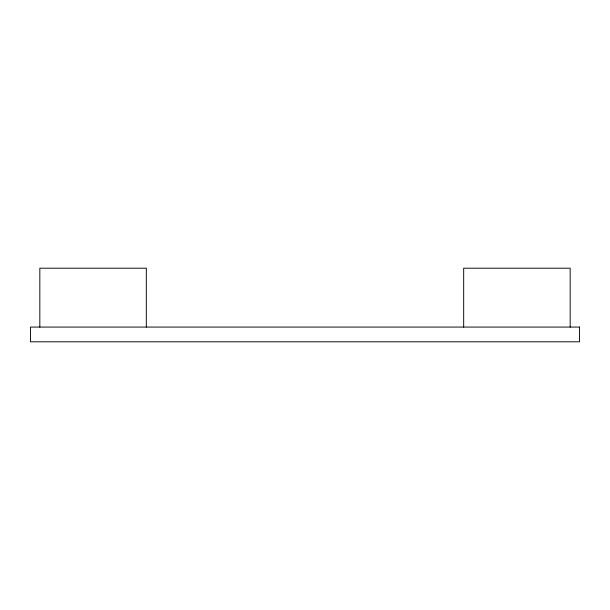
<?xml version="1.0" encoding="UTF-8"?>
<svg xmlns="http://www.w3.org/2000/svg" width="610" height="610" viewBox="0 0 610 610"><rect width="100%" height="100%" fill="white"/><g stroke="black" fill="none" stroke-linecap="round" stroke-linejoin="round"><path stroke-width="0.91" d="M570.167 327.074L570.167 268.202L463.676 268.202L463.676 327.074M146.324 327.074L146.324 268.202L39.833 268.202L39.833 327.074M579.5 327.074L30.5 327.074L30.5 341.798L579.5 341.798L579.5 327.074"/></g></svg>
